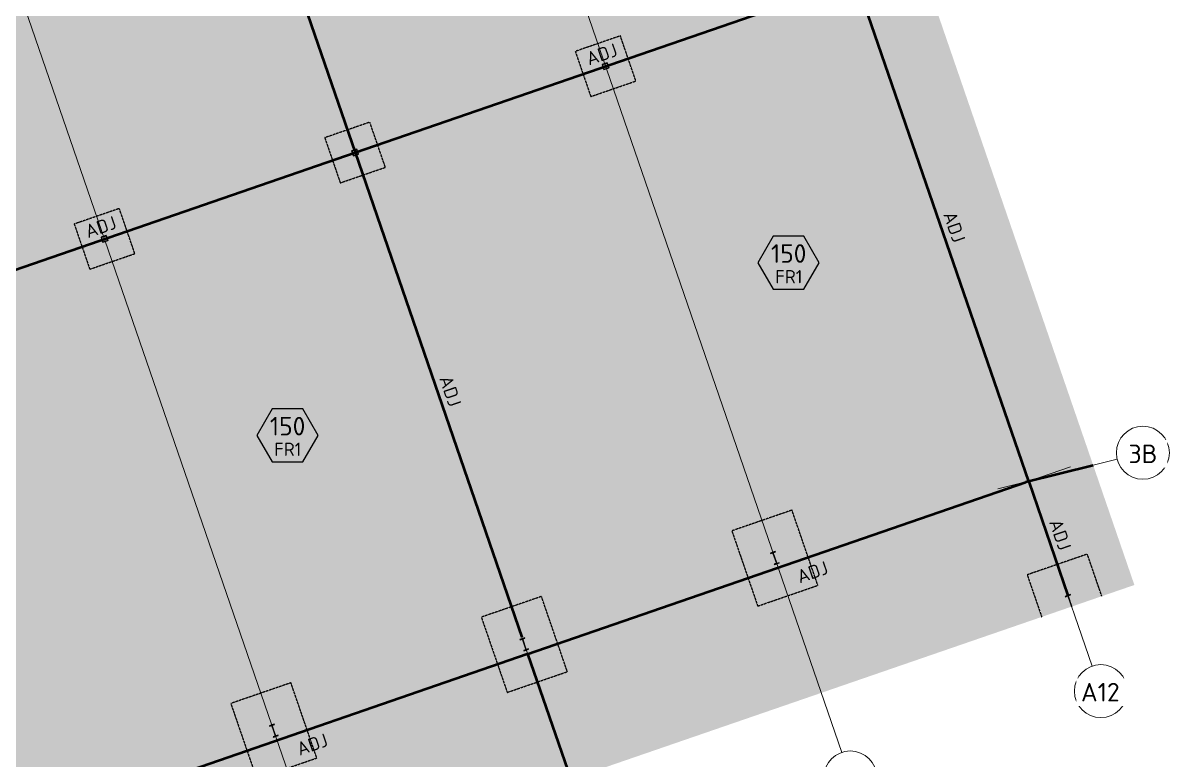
# Model space of a CAD drawing. Header units: millimetres. Extents: x -2467003 to -2325629, y -3762 to 4037916.
# Drawn here: x -2379004 to -2335529, y 3983197 to 4010992 of the extents above; entities that cross this region are included whole.
import ezdxf

# ---------------------------------------------------------------- set-up
doc = ezdxf.new("R2010")
doc.units = ezdxf.units.MM
doc.linetypes.add('Dash', pattern=[7, 5, -2])
doc.linetypes.add('Hidden Half', pattern=[3, 2, -1])
for name, color, linetype, lineweight in [('A-060-M_DETAIL', 3, 'Continuous', 25), ('A-230-H-FLOOR', 190, 'Continuous', 13), ('S-160-MH_FOUND', 171, 'Hidden Half', 13), ('S-230-A-FLOOR', 171, 'Continuous', 18), ('S-280-M_COLUMN', 52, 'Continuous', 13), ('S-280-MH_COLUMN', 52, 'Hidden Half', 13), ('Z-030-M_GRID', 191, 'Continuous', 13), ('Z-033_T_GRIDREF', 31, 'Continuous', 13), ('Z-060-M_DETAIL', 92, 'Continuous', 25)]:
    doc.layers.add(name, color=color, linetype=linetype, lineweight=lineweight)
doc.styles.add('ISOCPEUR', font='isocpeur.ttf', dxfattribs={"height": 700})
doc.styles.add('ISOCPEUR_2', font='isocpeur.ttf', dxfattribs={"height": 500})

# ---------------------------------------------------------------- blocks, each defined once
blk = doc.blocks.new('NRP_Column-Steel-SHS - SC444 - 200x200x6_0SHS-3967927-S1_001 - INTERNAL SLAB ON GROUND PLAN - PART 1')
at = {"layer": 'S-280-M_COLUMN', "lineweight": 25}
for p, q in [((100, 100), (-100, 100)), ((-100, 100), (-100, -100)), ((-94, -94), (-94, 94)), ((-94, 94), (94, 94)), ((94, 94), (94, -94)), ((100, -100), (100, 100)), ((-100, -100), (100, -100)), ((94, -94), (-94, -94))]:
    blk.add_line(p, q, dxfattribs=at)
blk = doc.blocks.new('NRP_Column-Steel-SHS - SC444 - 200x200x6_0SHS-4110095-S1_001 - INTERNAL SLAB ON GROUND PLAN - PART 1')
at = {"layer": 'S-280-M_COLUMN', "lineweight": 25}
for p, q in [((100, 100), (-100, 100)), ((-100, 100), (-100, -100)), ((-94, -94), (-94, 94)), ((-94, 94), (94, 94)), ((94, 94), (94, -94)), ((100, -100), (100, 100)), ((-100, -100), (100, -100)), ((94, -94), (-94, -94))]:
    blk.add_line(p, q, dxfattribs=at)
blk = doc.blocks.new('NRP_Column-Steel-UB - SC121 - 460UB67_1-V17-S1_001 - INTERNAL SLAB ON GROUND PLAN - PART 1')
at = {"layer": 'S-280-M_COLUMN', "lineweight": 25}
for p, q in [((95, 453.8), (-95, 453.8)), ((-95, 453.8), (-95, 441.1)), ((-95, 441.1), (-15.65, 441.1)), ((15.65, 441.1), (95, 441.1)), ((95, 441.1), (95, 453.8)), ((-15.65, 12.7), (-95, 12.7)), ((-95, 12.7), (-95, 0)), ((-95, 0), (95, 0)), ((-4.25, 429.7), (-4.25, 24.1)), ((4.25, 24.1), (4.25, 429.7)), ((95, 12.7), (15.65, 12.7)), ((95, 0), (95, 12.7))]:
    blk.add_line(p, q, dxfattribs=at)
for centre, start, end in [((-15.65, 429.7), 0, 90), ((15.65, 429.7), 90, 180), ((-15.65, 24.1), 270, 0), ((15.65, 24.1), 180, 270)]:
    blk.add_arc(centre, 11.4, start, end, dxfattribs=at)
at = {"layer": 'S-280-MH_COLUMN', "lineweight": 25}
for centre, start, end in [((-15.65, 429.7), 0, 90), ((15.65, 429.7), 90, 180), ((-15.65, 24.1), 270, 0), ((15.65, 24.1), 180, 270)]:
    blk.add_arc(centre, 11.4, start, end, dxfattribs=at)
blk = doc.blocks.new('NRP_Column-Steel-UB - SC124 - 530UB82_0-4039992-S1_001 - INTERNAL SLAB ON GROUND PLAN - PART 1')
at = {"layer": 'S-280-M_COLUMN', "lineweight": 25}
for p, q in [((104, 528), (-105, 528)), ((-105, 528), (-105, 515)), ((-105, 515), (-19, 515)), ((-5, 501), (-5, 85)), ((5, 85), (5, 501)), ((19, 515), (104, 515)), ((104, 515), (104, 528))]:
    blk.add_line(p, q, dxfattribs=at)
for centre, start, end in [((-19, 501), 0, 90), ((19, 501), 90, 180)]:
    blk.add_arc(centre, 14, start, end, dxfattribs=at)
at = {"layer": 'S-280-MH_COLUMN', "lineweight": 25}
for centre, start, end in [((-19, 501), 0, 90), ((19, 501), 90, 180)]:
    blk.add_arc(centre, 14, start, end, dxfattribs=at)
blk = doc.blocks.new('NRP_Foundation-Pad Footing Fibre _v2_ - PF4 -1800 x 1800 x 400d-3893011-S1_001 - INTERNAL SLAB ON GROUND PLAN - PART 1')
at = {"layer": 'S-160-MH_FOUND', "color": 9, "linetype": 'Dash', "lineweight": 25}
for p, q in [((950, 550), (-850, 550)), ((-850, 550), (-850, -1250)), ((950, -1250), (950, 550)), ((-850, -1250), (950, -1250))]:
    blk.add_line(p, q, dxfattribs=at)
blk = doc.blocks.new('NRP_Foundation-Pad Footing Fibre _v2_ - PF1 - 3000 x 2400 x 600d-V22-S1_001 - INTERNAL SLAB ON GROUND PLAN - PART 1')
at = {"layer": 'S-160-MH_FOUND', "color": 9, "linetype": 'Dash', "lineweight": 25}
for p, q in [((1550, 850), (-1450, 850)), ((-1450, 850), (-1450, -1550)), ((1550, -1550), (1550, 850)), ((-1450, -1550), (1550, -1550))]:
    blk.add_line(p, q, dxfattribs=at)
blk = doc.blocks.new('NRP_Foundation-Pad Footing Fibre _v2_ - PF1 - 3000 x 2400 x 600d-V25-S1_001 - INTERNAL SLAB ON GROUND PLAN - PART 1')
at = {"layer": 'S-160-MH_FOUND', "color": 9, "linetype": 'Dash', "lineweight": 25}
for p, q in [((1550, 850), (-129, 850)), ((1550, -1550), (1550, 850)), ((-129, -1550), (1550, -1550))]:
    blk.add_line(p, q, dxfattribs=at)
blk = doc.blocks.new('NRP_Joint Location _v2_ - ADJ - ARMOURED DOWEL JOINT-4235580-S1_001 - INTERNAL SLAB ON GROUND PLAN - PART 1')
at = {"layer": 'Z-060-M_DETAIL', "lineweight": 50}
blk.add_line((0, 0), (20000, 0), dxfattribs=at)
blk = doc.blocks.new('NRP_Joint Location _v2_ - ADJ - ARMOURED DOWEL JOINT-4235092-S1_001 - INTERNAL SLAB ON GROUND PLAN - PART 1')
at = {"layer": 'Z-060-M_DETAIL', "lineweight": 50}
blk.add_line((0, 0), (19322, 0), dxfattribs=at)
blk = doc.blocks.new('NRP_Joint Location _v2_ - ADJ - ARMOURED DOWEL JOINT-4235474-S1_001 - INTERNAL SLAB ON GROUND PLAN - PART 1')
at = {"layer": 'Z-060-M_DETAIL', "lineweight": 50}
blk.add_line((0, 0), (19335.2, 0), dxfattribs=at)
blk = doc.blocks.new('NRP_Joint Location _v2_ - ADJ - ARMOURED DOWEL JOINT-4236247-S1_001 - INTERNAL SLAB ON GROUND PLAN - PART 1')
at = {"layer": 'Z-060-M_DETAIL', "lineweight": 50}
blk.add_line((19279, 0), (21903, 0), dxfattribs=at)
blk = doc.blocks.new('NRP_Joint Location _v2_ - ADJ - ARMOURED DOWEL JOINT-4237961-S1_001 - INTERNAL SLAB ON GROUND PLAN - PART 1')
at = {"layer": 'Z-060-M_DETAIL', "lineweight": 50}
blk.add_line((0, 0), (20010, 0), dxfattribs=at)
blk = doc.blocks.new('NRP_Joint Location _v2_ - ADJ - ARMOURED DOWEL JOINT-4238776-S1_001 - INTERNAL SLAB ON GROUND PLAN - PART 1')
at = {"layer": 'Z-060-M_DETAIL', "lineweight": 50}
blk.add_line((0, 0), (5000, 0), dxfattribs=at)
blk = doc.blocks.new('NRP_Joint Location _v2_ - ADJ - ARMOURED DOWEL JOINT-4238914-S1_001 - INTERNAL SLAB ON GROUND PLAN - PART 1')
at = {"layer": 'Z-060-M_DETAIL', "lineweight": 50}
blk.add_line((0, 0), (4547, 0), dxfattribs=at)
blk = doc.blocks.new('NRP_Joint Location _v2_ - ADJ - ARMOURED DOWEL JOINT-4240198-S1_001 - INTERNAL SLAB ON GROUND PLAN - PART 1')
at = {"layer": 'Z-060-M_DETAIL', "lineweight": 50}
blk.add_line((0, 0), (20036, 0), dxfattribs=at)
blk = doc.blocks.new('NRP_Joint Location _v2_ - ADJ - ARMOURED DOWEL JOINT-4240199-S1_001 - INTERNAL SLAB ON GROUND PLAN - PART 1')
at = {"layer": 'Z-060-M_DETAIL', "lineweight": 50}
blk.add_line((0, 0), (19900, 0), dxfattribs=at)
blk = doc.blocks.new('Grid - NRP_Grid-Head-320187-S1_001 - INTERNAL SLAB ON GROUND PLAN - PART 1')
at = {"layer": 'Z-033_T_GRIDREF'}
blk.add_circle((0, 0), 5, dxfattribs=at)
blk = doc.blocks.new('NRP_Slab Tag _v2_ - Thickness with Description-1497716-S1_001 - INTERNAL SLAB ON GROUND PLAN - PART 1')
at = {"layer": 'S-230-A-FLOOR', "lineweight": 25}
for p, q in [((-2.88, 4.99), (-5.76, -0.01)), ((2.9, 4.99), (-2.88, 4.99)), ((5.78, -0.01), (2.9, 4.99)), ((-5.76, -0.01), (-2.88, -5.01)), ((2.9, -5.01), (5.78, -0.01)), ((-2.88, -5.01), (2.9, -5.01))]:
    blk.add_line(p, q, dxfattribs=at)

msp = doc.modelspace()

# ---------------------------------------------------------------- hatches: boundary and pattern name
at = {"layer": 'A-230-H-FLOOR'}
msp.add_hatch(color=10, dxfattribs=at).paths.add_polyline_path([(-2445202, 3958005), (-2422169, 3965936), (-2422121, 3965794), (-2420356, 3966402), (-2420405, 3966544), (-2406502, 3971331), (-2406453, 3971189), (-2397919, 3974128), (-2396331, 3969518), (-2395949, 3969518), (-2393038, 3970520), (-2393038, 3975808), (-2380625, 3980083), (-2378997, 3975355), (-2337060, 3989796), (-2351010, 4030310), (-2353358, 4029722), (-2353942, 4031417), (-2354991, 4031056), (-2355040, 4031197), (-2356804, 4030590), (-2356756, 4030448), (-2370105, 4025851), (-2370154, 4025993), (-2371918, 4025386), (-2371869, 4025244), (-2411813, 4011490), (-2411862, 4011632), (-2413627, 4011024), (-2413578, 4010882), (-2432891, 4004232), (-2432940, 4004374), (-2434705, 4003766), (-2434656, 4003624), (-2458127, 3995542), (-2446657, 3962231)])

# ---------------------------------------------------------------- linework, layer by layer
at = {"layer": 'Z-030-M_GRID'}
for p, q in [((-2338651, 3986738), (-2356274, 4037916)), ((-2348106, 3983482), (-2365729, 4034661)), ((-2357561, 3980226), (-2375184, 4031405)), ((-2367017, 3976970), (-2384639, 4028149)), ((-2458275, 3974498), (-2347563, 4012620)), ((-2337711, 3994542), (-2342215, 3993419)), ((-2339468, 3994255), (-2451763, 3955587))]:
    msp.add_line(p, q, dxfattribs=at)

# ---------------------------------------------------------------- block references
at = {"layer": 'S-160-MH_FOUND', "color": 9, "linetype": 'Dash', "lineweight": 25}
for name, p, rotation in [('NRP_Foundation-Pad Footing Fibre _v2_ - PF4 -1800 x 1800 x 400d-3893011-S1_001 - INTERNAL SLAB ON GROUND PLAN - PART 1', (-2357333, 4009203), 109.0004071202151), ('NRP_Foundation-Pad Footing Fibre _v2_ - PF4 -1800 x 1800 x 400d-3893011-S1_001 - INTERNAL SLAB ON GROUND PLAN - PART 1', (-2366788, 4005947), 109.0004071202155), ('NRP_Foundation-Pad Footing Fibre _v2_ - PF4 -1800 x 1800 x 400d-3893011-S1_001 - INTERNAL SLAB ON GROUND PLAN - PART 1', (-2376243, 4002691), 109.0004071202156), ('NRP_Foundation-Pad Footing Fibre _v2_ - PF1 - 3000 x 2400 x 600d-V22-S1_001 - INTERNAL SLAB ON GROUND PLAN - PART 1', (-2350315, 3990971), 289.0004071201359), ('NRP_Foundation-Pad Footing Fibre _v2_ - PF1 - 3000 x 2400 x 600d-V25-S1_001 - INTERNAL SLAB ON GROUND PLAN - PART 1', (-2339797, 3988990), 109.0004071202155), ('NRP_Foundation-Pad Footing Fibre _v2_ - PF1 - 3000 x 2400 x 600d-V22-S1_001 - INTERNAL SLAB ON GROUND PLAN - PART 1', (-2360399, 3987393), 109.0004071202155), ('NRP_Foundation-Pad Footing Fibre _v2_ - PF1 - 3000 x 2400 x 600d-V22-S1_001 - INTERNAL SLAB ON GROUND PLAN - PART 1', (-2369855, 3984137), 109.0004071201358)]:
    msp.add_blockref(name, p, dxfattribs=dict(at, rotation=rotation))
at = {"layer": 'S-230-A-FLOOR', "lineweight": 25, "xscale": 199.9999999999999, "yscale": 199.9999999999999, "zscale": 199.9999999999999}
for p in [(-2350115, 4001951), (-2369026, 3995439)]:
    msp.add_blockref('NRP_Slab Tag _v2_ - Thickness with Description-1497716-S1_001 - INTERNAL SLAB ON GROUND PLAN - PART 1', p, dxfattribs=at)
at = {"layer": 'S-280-M_COLUMN', "lineweight": 25, "rotation": 19.00040712021459}
for name, p in [('NRP_Column-Steel-SHS - SC444 - 200x200x6_0SHS-4110095-S1_001 - INTERNAL SLAB ON GROUND PLAN - PART 1', (-2357018, 4009364)), ('NRP_Column-Steel-SHS - SC444 - 200x200x6_0SHS-4110095-S1_001 - INTERNAL SLAB ON GROUND PLAN - PART 1', (-2366474, 4006108)), ('NRP_Column-Steel-SHS - SC444 - 200x200x6_0SHS-3967927-S1_001 - INTERNAL SLAB ON GROUND PLAN - PART 1', (-2375929, 4002852))]:
    msp.add_blockref(name, p, dxfattribs=at)
at = {"layer": 'S-280-MH_COLUMN', "lineweight": 25, "rotation": 19.00040712021459}
for name, p in [('NRP_Column-Steel-UB - SC121 - 460UB67_1-V17-S1_001 - INTERNAL SLAB ON GROUND PLAN - PART 1', (-2350556, 3990595)), ('NRP_Column-Steel-UB - SC124 - 530UB82_0-4039992-S1_001 - INTERNAL SLAB ON GROUND PLAN - PART 1', (-2339396, 3988901)), ('NRP_Column-Steel-UB - SC121 - 460UB67_1-V17-S1_001 - INTERNAL SLAB ON GROUND PLAN - PART 1', (-2360011, 3987340)), ('NRP_Column-Steel-UB - SC121 - 460UB67_1-V17-S1_001 - INTERNAL SLAB ON GROUND PLAN - PART 1', (-2369466, 3984084))]:
    msp.add_blockref(name, p, dxfattribs=at)
at = {"layer": 'Z-033_T_GRIDREF', "xscale": 199.9999999999999, "yscale": 199.9999999999999, "zscale": 199.9999999999999}
for p, rotation in [((-2336741, 3994784), 103.9934690902132), ((-2338326, 3985792), 19.00040712021561), ((-2347781, 3982536), 19.00040712021543)]:
    msp.add_blockref('Grid - NRP_Grid-Head-320187-S1_001 - INTERNAL SLAB ON GROUND PLAN - PART 1', p, dxfattribs=dict(at, rotation=rotation))
at = {"layer": 'Z-060-M_DETAIL', "lineweight": 50}
for name, p, rotation in [('NRP_Joint Location _v2_ - ADJ - ARMOURED DOWEL JOINT-4235092-S1_001 - INTERNAL SLAB ON GROUND PLAN - PART 1', (-2372764, 4024377), 289.0004071202155), ('NRP_Joint Location _v2_ - ADJ - ARMOURED DOWEL JOINT-4235580-S1_001 - INTERNAL SLAB ON GROUND PLAN - PART 1', (-2366474, 4006108), 19.00040712021594), ('NRP_Joint Location _v2_ - ADJ - ARMOURED DOWEL JOINT-4237961-S1_001 - INTERNAL SLAB ON GROUND PLAN - PART 1', (-2341048, 3993700), 109.0004071202155), ('NRP_Joint Location _v2_ - ADJ - ARMOURED DOWEL JOINT-4235580-S1_001 - INTERNAL SLAB ON GROUND PLAN - PART 1', (-2385384, 3999597), 19.00040712021594), ('NRP_Joint Location _v2_ - ADJ - ARMOURED DOWEL JOINT-4235474-S1_001 - INTERNAL SLAB ON GROUND PLAN - PART 1', (-2366474, 4006108), 289.0004071202154), ('NRP_Joint Location _v2_ - ADJ - ARMOURED DOWEL JOINT-4236247-S1_001 - INTERNAL SLAB ON GROUND PLAN - PART 1', (-2319906, 3998968), 193.9934690902114), ('NRP_Joint Location _v2_ - ADJ - ARMOURED DOWEL JOINT-4240199-S1_001 - INTERNAL SLAB ON GROUND PLAN - PART 1', (-2359975, 3987193), 19.00040711536725), ('NRP_Joint Location _v2_ - ADJ - ARMOURED DOWEL JOINT-4238914-S1_001 - INTERNAL SLAB ON GROUND PLAN - PART 1', (-2341048, 3993700), 289.0004071202145), ('NRP_Joint Location _v2_ - ADJ - ARMOURED DOWEL JOINT-4240198-S1_001 - INTERNAL SLAB ON GROUND PLAN - PART 1', (-2378919, 3980670), 19.00040711536725), ('NRP_Joint Location _v2_ - ADJ - ARMOURED DOWEL JOINT-4238776-S1_001 - INTERNAL SLAB ON GROUND PLAN - PART 1', (-2359962, 3987198), 289.0004071202155)]:
    msp.add_blockref(name, p, dxfattribs=dict(at, rotation=rotation))

# ---------------------------------------------------------------- texts
at = {"layer": 'A-060-M_DETAIL', "lineweight": 13, "char_height": 500, "width": 1394.94, "attachment_point": 1, "style": 'ISOCPEUR_2'}
for insert, rotation in [((-2357804, 4009858), 19.0004), ((-2376714, 4003346), 19.0004), ((-2343812, 4003945), 289.0004), ((-2362832, 3997753), 289.0004), ((-2339814, 3992336), 289.0004), ((-2349852, 3990326), 19.0004), ((-2368733, 3983825), 19.0004)]:
    msp.add_mtext('ADJ', dxfattribs=dict(at, insert=insert, rotation=rotation))
at = {"layer": 'S-230-A-FLOOR', "lineweight": 13, "attachment_point": 1}
for s, insert, char_height, width, style in [('150', (-2350778, 4002649), 700, 1619.41, 'ISOCPEUR'), ('FR1', (-2350612, 4001675), 500, 1218.56, 'ISOCPEUR_2'), ('150', (-2369689, 3996137), 700, 1619.41, 'ISOCPEUR'), ('FR1', (-2369523, 3995164), 500, 1218.56, 'ISOCPEUR_2')]:
    msp.add_mtext(s, dxfattribs=dict(at, insert=insert, char_height=char_height, width=width, style=style))

# ---------------------------------------------------------------- next in the draw order: texts
at = {"layer": 'Z-033_T_GRIDREF', "char_height": 700, "attachment_point": 1, "style": 'ISOCPEUR', "bg_fill": 3, "box_fill_scale": 1.25, "bg_fill_color": 256, "bg_fill_true_color": 13158600, "bg_fill_transparency": 0}
for s, insert, width in [('3B', (-2337279, 3995092), 1282.7), ('A12', (-2339075, 3986104), 1795.78)]:
    msp.add_mtext(s, dxfattribs=dict(at, insert=insert, width=width))

doc.saveas('drawing.dxf')
